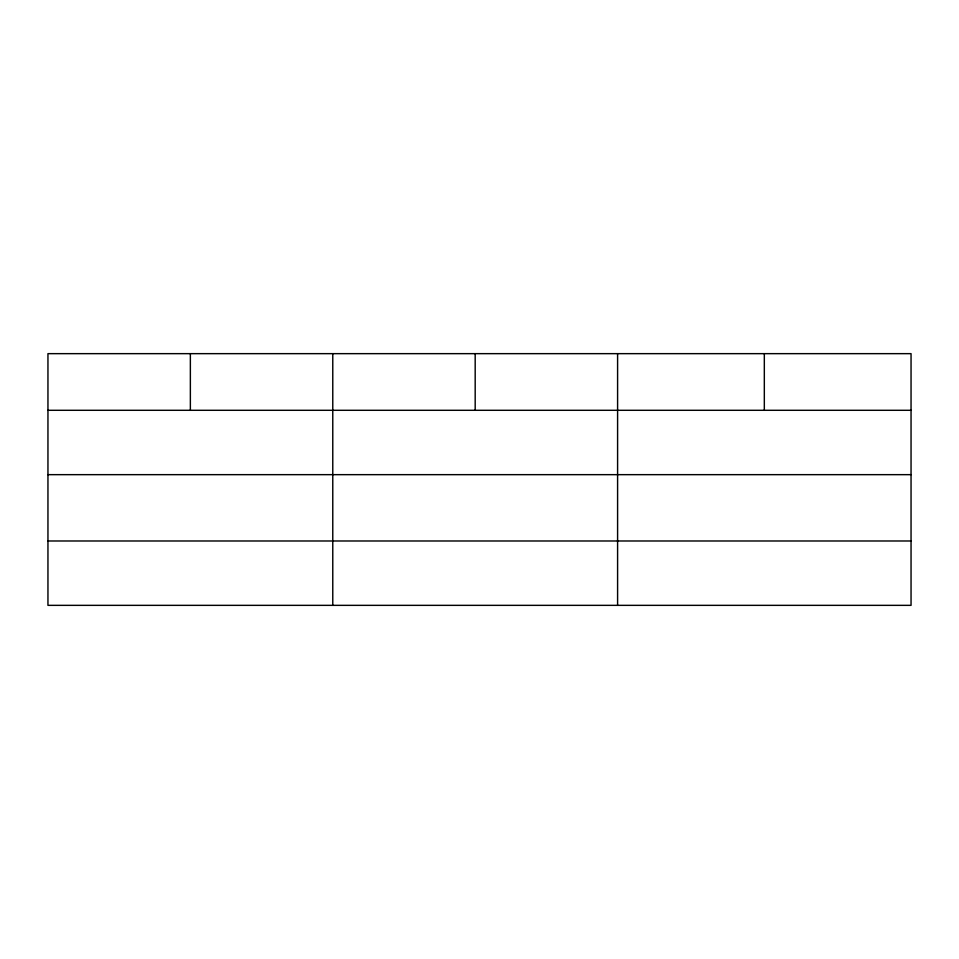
<?xml version="1.0" encoding="UTF-8"?>
<svg xmlns="http://www.w3.org/2000/svg" width="959" height="959" viewBox="0 0 959 959"><rect width="100%" height="100%" fill="white"/><g stroke="black" fill="none" stroke-linecap="round" stroke-linejoin="round"><path stroke-width="1.44" d="M911.05 474.657L911.05 353.655L47.95 353.655L47.95 605.345L911.05 605.345L911.05 474.657L47.95 474.657M47.95 410.296L911.05 410.296M47.95 540.984L911.05 540.984M764.323 353.655L764.323 410.296M617.596 353.655L617.596 605.345M475.184 353.655L475.184 410.296M332.773 353.655L332.773 605.345M190.362 353.655L190.362 410.296"/></g></svg>
